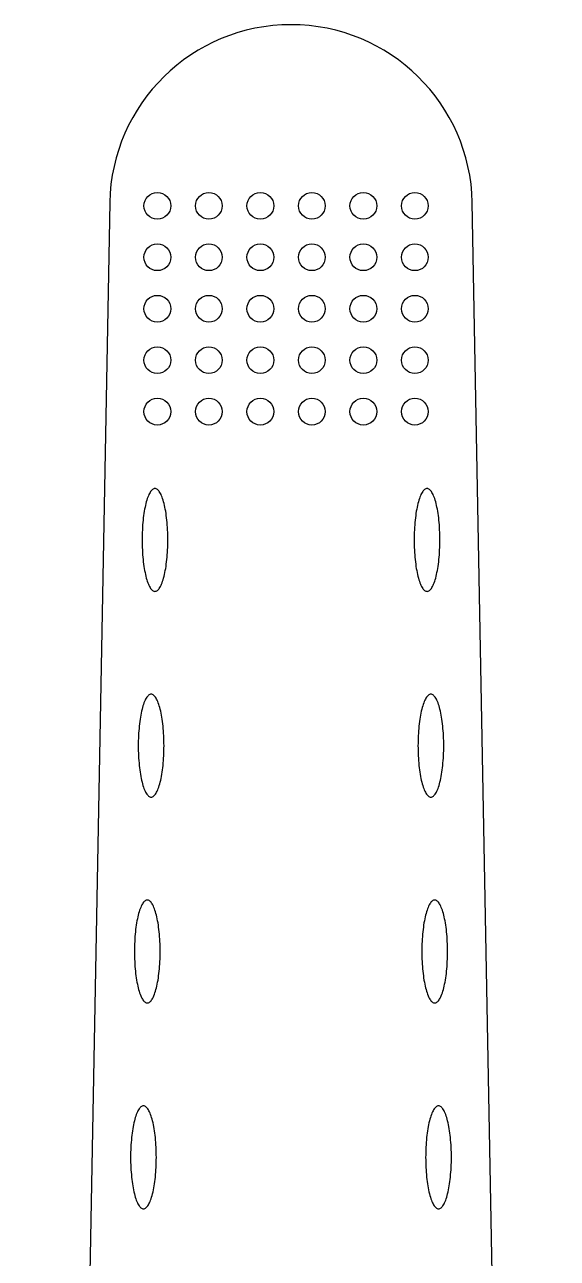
# Model space of a CAD drawing. Extents: x -1.3 to 1.3, y -32.7 to -9.2.
# Drawn here: x -1.29 to 1.29, y -15.22 to -9.23 of the extents above; entities that cross this region are included whole.
import ezdxf

# ---------------------------------------------------------------- set-up
doc = ezdxf.new("R2010")
doc.units = 0
doc.layers.get('0').update_dxf_attribs({"linetype": 'CONTINUOUS'})

msp = doc.modelspace()

# ---------------------------------------------------------------- linework, layer by layer
msp.add_lwpolyline([(-1.25933, -30.473815, 0.4196763), (-1.009374, -30.728468), (-0.998419, -30.728468, 0.00880024), (-1.292748, -32.728468), (1.292748, -32.728468, 0.00880024), (0.998419, -30.728468), (1.009374, -30.728468, 0.4196763), (1.25933, -30.473815), (0.879884, -10.092124, 0.98155626), (-0.879884, -10.092124)], format="xyb", close=True)
for points in [[(-0.660362, -11.9816, 0), (-0.657296, -11.9813, 0), (-0.654236, -11.9804, 0), (-0.651192, -11.9789, 0), (-0.648169, -11.9768, 0), (-0.645176, -11.9741, 0), (-0.64222, -11.9708, 0), (-0.639307, -11.967, 0), (-0.636445, -11.9626, 0), (-0.63364, -11.9576, 0), (-0.6309, -11.9521, 0), (-0.628231, -11.946, 0), (-0.625639, -11.9395, 0), (-0.623131, -11.9324, 0), (-0.620713, -11.9248, 0), (-0.61839, -11.9168, 0), (-0.616168, -11.9084, 0), (-0.614053, -11.8995, 0), (-0.612049, -11.8902, 0), (-0.610162, -11.8805, 0), (-0.608396, -11.8705, 0), (-0.606754, -11.8601, 0), (-0.605242, -11.8494, 0), (-0.603863, -11.8385, 0), (-0.60262, -11.8273, 0), (-0.601516, -11.8158, 0), (-0.600554, -11.8042, 0), (-0.599736, -11.7923, 0), (-0.599063, -11.7804, 0), (-0.598539, -11.7683, 0), (-0.598163, -11.7561, 0), (-0.597938, -11.7439, 0), (-0.597862, -11.7316, 0), (-0.597938, -11.7193, 0), (-0.598163, -11.7071, 0), (-0.598539, -11.6949, 0), (-0.599063, -11.6828, 0), (-0.599736, -11.6708, 0), (-0.600554, -11.659, 0), (-0.601516, -11.6474, 0), (-0.60262, -11.6359, 0), (-0.603863, -11.6247, 0), (-0.605242, -11.6137, 0), (-0.606754, -11.6031, 0), (-0.608396, -11.5927, 0), (-0.610162, -11.5827, 0), (-0.612049, -11.573, 0), (-0.614053, -11.5637, 0), (-0.616168, -11.5548, 0), (-0.61839, -11.5463, 0), (-0.620713, -11.5383, 0), (-0.623131, -11.5308, 0), (-0.625639, -11.5237, 0), (-0.628231, -11.5172, 0), (-0.6309, -11.5111, 0), (-0.63364, -11.5056, 0), (-0.636445, -11.5006, 0), (-0.639307, -11.4962, 0), (-0.64222, -11.4924, 0), (-0.645176, -11.4891, 0), (-0.648169, -11.4864, 0), (-0.651192, -11.4843, 0), (-0.654236, -11.4828, 0), (-0.657296, -11.4819, 0), (-0.660362, -11.4816, 0), (-0.663429, -11.4819, 0), (-0.666489, -11.4828, 0), (-0.669533, -11.4843, 0), (-0.672556, -11.4864, 0), (-0.675549, -11.4891, 0), (-0.678505, -11.4924, 0), (-0.681418, -11.4962, 0), (-0.68428, -11.5006, 0), (-0.687085, -11.5056, 0), (-0.689825, -11.5111, 0), (-0.692494, -11.5172, 0), (-0.695086, -11.5237, 0), (-0.697594, -11.5308, 0), (-0.700012, -11.5383, 0), (-0.702335, -11.5463, 0), (-0.704557, -11.5548, 0), (-0.706672, -11.5637, 0), (-0.708676, -11.573, 0), (-0.710563, -11.5827, 0), (-0.712329, -11.5927, 0), (-0.71397, -11.6031, 0), (-0.715483, -11.6137, 0), (-0.716862, -11.6247, 0), (-0.718105, -11.6359, 0), (-0.719209, -11.6474, 0), (-0.720171, -11.659, 0), (-0.720989, -11.6708, 0), (-0.721662, -11.6828, 0), (-0.722186, -11.6949, 0), (-0.722562, -11.7071, 0), (-0.722787, -11.7193, 0), (-0.722862, -11.7316, 0), (-0.722787, -11.7439, 0), (-0.722562, -11.7561, 0), (-0.722186, -11.7683, 0), (-0.721662, -11.7804, 0), (-0.720989, -11.7923, 0), (-0.720171, -11.8042, 0), (-0.719209, -11.8158, 0), (-0.718105, -11.8273, 0), (-0.716862, -11.8385, 0), (-0.715483, -11.8494, 0), (-0.71397, -11.8601, 0), (-0.712329, -11.8705, 0), (-0.710563, -11.8805, 0), (-0.708676, -11.8902, 0), (-0.706672, -11.8995, 0), (-0.704557, -11.9084, 0), (-0.702335, -11.9168, 0), (-0.700012, -11.9248, 0), (-0.697594, -11.9324, 0), (-0.695086, -11.9395, 0), (-0.692494, -11.946, 0), (-0.689825, -11.9521, 0), (-0.687085, -11.9576, 0), (-0.68428, -11.9626, 0), (-0.681418, -11.967, 0), (-0.678505, -11.9708, 0), (-0.675549, -11.9741, 0), (-0.672556, -11.9768, 0), (-0.669533, -11.9789, 0), (-0.666489, -11.9804, 0), (-0.663429, -11.9813, 0), (-0.660362, -11.9816, 0)], [(0.660362, -11.9816, 0), (0.663429, -11.9813, 0), (0.666489, -11.9804, 0), (0.669533, -11.9789, 0), (0.672556, -11.9768, 0), (0.675549, -11.9741, 0), (0.678505, -11.9708, 0), (0.681418, -11.967, 0), (0.68428, -11.9626, 0), (0.687085, -11.9576, 0), (0.689825, -11.9521, 0), (0.692494, -11.946, 0), (0.695086, -11.9395, 0), (0.697594, -11.9324, 0), (0.700012, -11.9248, 0), (0.702335, -11.9168, 0), (0.704557, -11.9084, 0), (0.706672, -11.8995, 0), (0.708676, -11.8902, 0), (0.710563, -11.8805, 0), (0.712329, -11.8705, 0), (0.71397, -11.8601, 0), (0.715483, -11.8494, 0), (0.716862, -11.8385, 0), (0.718105, -11.8273, 0), (0.719209, -11.8158, 0), (0.720171, -11.8042, 0), (0.720989, -11.7923, 0), (0.721662, -11.7804, 0), (0.722186, -11.7683, 0), (0.722562, -11.7561, 0), (0.722787, -11.7439, 0), (0.722862, -11.7316, 0), (0.722787, -11.7193, 0), (0.722562, -11.7071, 0), (0.722186, -11.6949, 0), (0.721662, -11.6828, 0), (0.720989, -11.6708, 0), (0.720171, -11.659, 0), (0.719209, -11.6474, 0), (0.718105, -11.6359, 0), (0.716862, -11.6247, 0), (0.715483, -11.6137, 0), (0.71397, -11.6031, 0), (0.712329, -11.5927, 0), (0.710563, -11.5827, 0), (0.708676, -11.573, 0), (0.706672, -11.5637, 0), (0.704557, -11.5548, 0), (0.702335, -11.5463, 0), (0.700012, -11.5383, 0), (0.697594, -11.5308, 0), (0.695086, -11.5237, 0), (0.692494, -11.5172, 0), (0.689825, -11.5111, 0), (0.687085, -11.5056, 0), (0.68428, -11.5006, 0), (0.681418, -11.4962, 0), (0.678505, -11.4924, 0), (0.675549, -11.4891, 0), (0.672556, -11.4864, 0), (0.669533, -11.4843, 0), (0.666489, -11.4828, 0), (0.663429, -11.4819, 0), (0.660362, -11.4816, 0), (0.657296, -11.4819, 0), (0.654236, -11.4828, 0), (0.651192, -11.4843, 0), (0.648169, -11.4864, 0), (0.645176, -11.4891, 0), (0.64222, -11.4924, 0), (0.639307, -11.4962, 0), (0.636445, -11.5006, 0), (0.63364, -11.5056, 0), (0.6309, -11.5111, 0), (0.628231, -11.5172, 0), (0.625639, -11.5237, 0), (0.623131, -11.5308, 0), (0.620713, -11.5383, 0), (0.61839, -11.5463, 0), (0.616168, -11.5548, 0), (0.614053, -11.5637, 0), (0.612049, -11.573, 0), (0.610162, -11.5827, 0), (0.608396, -11.5927, 0), (0.606754, -11.6031, 0), (0.605242, -11.6137, 0), (0.603863, -11.6247, 0), (0.60262, -11.6359, 0), (0.601516, -11.6474, 0), (0.600554, -11.659, 0), (0.599736, -11.6708, 0), (0.599063, -11.6828, 0), (0.598539, -11.6949, 0), (0.598163, -11.7071, 0), (0.597938, -11.7193, 0), (0.597862, -11.7316, 0), (0.597938, -11.7439, 0), (0.598163, -11.7561, 0), (0.598539, -11.7683, 0), (0.599063, -11.7804, 0), (0.599736, -11.7923, 0), (0.600554, -11.8042, 0), (0.601516, -11.8158, 0), (0.60262, -11.8273, 0), (0.603863, -11.8385, 0), (0.605242, -11.8494, 0), (0.606754, -11.8601, 0), (0.608396, -11.8705, 0), (0.610162, -11.8805, 0), (0.612049, -11.8902, 0), (0.614053, -11.8995, 0), (0.616168, -11.9084, 0), (0.61839, -11.9168, 0), (0.620713, -11.9248, 0), (0.623131, -11.9324, 0), (0.625639, -11.9395, 0), (0.628231, -11.946, 0), (0.6309, -11.9521, 0), (0.63364, -11.9576, 0), (0.636445, -11.9626, 0), (0.639307, -11.967, 0), (0.64222, -11.9708, 0), (0.645176, -11.9741, 0), (0.648169, -11.9768, 0), (0.651192, -11.9789, 0), (0.654236, -11.9804, 0), (0.657296, -11.9813, 0), (0.660362, -11.9816, 0)], [(-0.678976, -12.9814, 0), (-0.67591, -12.9811, 0), (-0.67285, -12.9802, 0), (-0.669806, -12.9787, 0), (-0.666783, -12.9766, 0), (-0.66379, -12.9739, 0), (-0.660833, -12.9706, 0), (-0.657921, -12.9668, 0), (-0.655059, -12.9624, 0), (-0.652254, -12.9574, 0), (-0.649514, -12.9519, 0), (-0.646845, -12.9458, 0), (-0.644253, -12.9393, 0), (-0.641745, -12.9322, 0), (-0.639327, -12.9247, 0), (-0.637004, -12.9167, 0), (-0.634782, -12.9082, 0), (-0.632667, -12.8993, 0), (-0.630663, -12.89, 0), (-0.628776, -12.8803, 0), (-0.627009, -12.8703, 0), (-0.625368, -12.8599, 0), (-0.623856, -12.8493, 0), (-0.622477, -12.8383, 0), (-0.621234, -12.8271, 0), (-0.62013, -12.8156, 0), (-0.619167, -12.804, 0), (-0.618349, -12.7922, 0), (-0.617677, -12.7802, 0), (-0.617153, -12.7681, 0), (-0.616777, -12.7559, 0), (-0.616552, -12.7437, 0), (-0.616476, -12.7314, 0), (-0.616552, -12.7191, 0), (-0.616777, -12.7069, 0), (-0.617153, -12.6947, 0), (-0.617677, -12.6826, 0), (-0.618349, -12.6707, 0), (-0.619167, -12.6588, 0), (-0.62013, -12.6472, 0), (-0.621234, -12.6357, 0), (-0.622477, -12.6245, 0), (-0.623856, -12.6136, 0), (-0.625368, -12.6029, 0), (-0.627009, -12.5925, 0), (-0.628776, -12.5825, 0), (-0.630663, -12.5728, 0), (-0.632667, -12.5635, 0), (-0.634782, -12.5546, 0), (-0.637004, -12.5462, 0), (-0.639327, -12.5382, 0), (-0.641745, -12.5306, 0), (-0.644253, -12.5235, 0), (-0.646845, -12.517, 0), (-0.649514, -12.5109, 0), (-0.652254, -12.5054, 0), (-0.655059, -12.5004, 0), (-0.657921, -12.496, 0), (-0.660833, -12.4922, 0), (-0.66379, -12.4889, 0), (-0.666783, -12.4862, 0), (-0.669806, -12.4841, 0), (-0.67285, -12.4826, 0), (-0.67591, -12.4817, 0), (-0.678976, -12.4814, 0), (-0.682043, -12.4817, 0), (-0.685102, -12.4826, 0), (-0.688147, -12.4841, 0), (-0.691169, -12.4862, 0), (-0.694163, -12.4889, 0), (-0.697119, -12.4922, 0), (-0.700032, -12.496, 0), (-0.702894, -12.5004, 0), (-0.705698, -12.5054, 0), (-0.708439, -12.5109, 0), (-0.711108, -12.517, 0), (-0.713699, -12.5235, 0), (-0.716207, -12.5306, 0), (-0.718626, -12.5382, 0), (-0.720949, -12.5462, 0), (-0.72317, -12.5546, 0), (-0.725286, -12.5635, 0), (-0.727289, -12.5728, 0), (-0.729177, -12.5825, 0), (-0.730943, -12.5925, 0), (-0.732584, -12.6029, 0), (-0.734096, -12.6136, 0), (-0.735476, -12.6245, 0), (-0.736719, -12.6357, 0), (-0.737823, -12.6472, 0), (-0.738785, -12.6588, 0), (-0.739603, -12.6707, 0), (-0.740275, -12.6826, 0), (-0.7408, -12.6947, 0), (-0.741175, -12.7069, 0), (-0.741401, -12.7191, 0), (-0.741476, -12.7314, 0), (-0.741401, -12.7437, 0), (-0.741175, -12.7559, 0), (-0.7408, -12.7681, 0), (-0.740275, -12.7802, 0), (-0.739603, -12.7922, 0), (-0.738785, -12.804, 0), (-0.737823, -12.8156, 0), (-0.736719, -12.8271, 0), (-0.735476, -12.8383, 0), (-0.734096, -12.8493, 0), (-0.732584, -12.8599, 0), (-0.730943, -12.8703, 0), (-0.729177, -12.8803, 0), (-0.727289, -12.89, 0), (-0.725286, -12.8993, 0), (-0.72317, -12.9082, 0), (-0.720949, -12.9167, 0), (-0.718626, -12.9247, 0), (-0.716207, -12.9322, 0), (-0.713699, -12.9393, 0), (-0.711108, -12.9458, 0), (-0.708439, -12.9519, 0), (-0.705698, -12.9574, 0), (-0.702894, -12.9624, 0), (-0.700032, -12.9668, 0), (-0.697119, -12.9706, 0), (-0.694163, -12.9739, 0), (-0.691169, -12.9766, 0), (-0.688147, -12.9787, 0), (-0.685102, -12.9802, 0), (-0.682043, -12.9811, 0), (-0.678976, -12.9814, 0)], [(0.678976, -12.9814, 0), (0.682043, -12.9811, 0), (0.685102, -12.9802, 0), (0.688147, -12.9787, 0), (0.691169, -12.9766, 0), (0.694163, -12.9739, 0), (0.697119, -12.9706, 0), (0.700032, -12.9668, 0), (0.702894, -12.9624, 0), (0.705698, -12.9574, 0), (0.708439, -12.9519, 0), (0.711108, -12.9458, 0), (0.713699, -12.9393, 0), (0.716207, -12.9322, 0), (0.718626, -12.9247, 0), (0.720949, -12.9167, 0), (0.72317, -12.9082, 0), (0.725286, -12.8993, 0), (0.727289, -12.89, 0), (0.729177, -12.8803, 0), (0.730943, -12.8703, 0), (0.732584, -12.8599, 0), (0.734096, -12.8493, 0), (0.735476, -12.8383, 0), (0.736719, -12.8271, 0), (0.737823, -12.8156, 0), (0.738785, -12.804, 0), (0.739603, -12.7922, 0), (0.740275, -12.7802, 0), (0.7408, -12.7681, 0), (0.741175, -12.7559, 0), (0.741401, -12.7437, 0), (0.741476, -12.7314, 0), (0.741401, -12.7191, 0), (0.741175, -12.7069, 0), (0.7408, -12.6947, 0), (0.740275, -12.6826, 0), (0.739603, -12.6707, 0), (0.738785, -12.6588, 0), (0.737823, -12.6472, 0), (0.736719, -12.6357, 0), (0.735476, -12.6245, 0), (0.734096, -12.6136, 0), (0.732584, -12.6029, 0), (0.730943, -12.5925, 0), (0.729177, -12.5825, 0), (0.727289, -12.5728, 0), (0.725286, -12.5635, 0), (0.72317, -12.5546, 0), (0.720949, -12.5462, 0), (0.718626, -12.5382, 0), (0.716207, -12.5306, 0), (0.713699, -12.5235, 0), (0.711108, -12.517, 0), (0.708439, -12.5109, 0), (0.705698, -12.5054, 0), (0.702894, -12.5004, 0), (0.700032, -12.496, 0), (0.697119, -12.4922, 0), (0.694163, -12.4889, 0), (0.691169, -12.4862, 0), (0.688147, -12.4841, 0), (0.685102, -12.4826, 0), (0.682043, -12.4817, 0), (0.678976, -12.4814, 0), (0.67591, -12.4817, 0), (0.67285, -12.4826, 0), (0.669806, -12.4841, 0), (0.666783, -12.4862, 0), (0.66379, -12.4889, 0), (0.660833, -12.4922, 0), (0.657921, -12.496, 0), (0.655059, -12.5004, 0), (0.652254, -12.5054, 0), (0.649514, -12.5109, 0), (0.646845, -12.517, 0), (0.644253, -12.5235, 0), (0.641745, -12.5306, 0), (0.639327, -12.5382, 0), (0.637004, -12.5462, 0), (0.634782, -12.5546, 0), (0.632667, -12.5635, 0), (0.630663, -12.5728, 0), (0.628776, -12.5825, 0), (0.627009, -12.5925, 0), (0.625368, -12.6029, 0), (0.623856, -12.6136, 0), (0.622477, -12.6245, 0), (0.621234, -12.6357, 0), (0.62013, -12.6472, 0), (0.619167, -12.6588, 0), (0.618349, -12.6707, 0), (0.617677, -12.6826, 0), (0.617153, -12.6947, 0), (0.616777, -12.7069, 0), (0.616552, -12.7191, 0), (0.616476, -12.7314, 0), (0.616552, -12.7437, 0), (0.616777, -12.7559, 0), (0.617153, -12.7681, 0), (0.617677, -12.7802, 0), (0.618349, -12.7922, 0), (0.619167, -12.804, 0), (0.62013, -12.8156, 0), (0.621234, -12.8271, 0), (0.622477, -12.8383, 0), (0.623856, -12.8493, 0), (0.625368, -12.8599, 0), (0.627009, -12.8703, 0), (0.628776, -12.8803, 0), (0.630663, -12.89, 0), (0.632667, -12.8993, 0), (0.634782, -12.9082, 0), (0.637004, -12.9167, 0), (0.639327, -12.9247, 0), (0.641745, -12.9322, 0), (0.644253, -12.9393, 0), (0.646845, -12.9458, 0), (0.649514, -12.9519, 0), (0.652254, -12.9574, 0), (0.655059, -12.9624, 0), (0.657921, -12.9668, 0), (0.660833, -12.9706, 0), (0.66379, -12.9739, 0), (0.666783, -12.9766, 0), (0.669806, -12.9787, 0), (0.67285, -12.9802, 0), (0.67591, -12.9811, 0), (0.678976, -12.9814, 0)], [(-0.69759, -13.9812, 0), (-0.694523, -13.9809, 0), (-0.691464, -13.98, 0), (-0.688419, -13.9785, 0), (-0.685397, -13.9764, 0), (-0.682404, -13.9737, 0), (-0.679447, -13.9705, 0), (-0.676534, -13.9666, 0), (-0.673672, -13.9622, 0), (-0.670868, -13.9572, 0), (-0.668128, -13.9517, 0), (-0.665459, -13.9457, 0), (-0.662867, -13.9391, 0), (-0.660359, -13.932, 0), (-0.65794, -13.9245, 0), (-0.655618, -13.9165, 0), (-0.653396, -13.908, 0), (-0.651281, -13.8991, 0), (-0.649277, -13.8898, 0), (-0.64739, -13.8802, 0), (-0.645623, -13.8701, 0), (-0.643982, -13.8598, 0), (-0.64247, -13.8491, 0), (-0.641091, -13.8381, 0), (-0.639848, -13.8269, 0), (-0.638744, -13.8155, 0), (-0.637781, -13.8038, 0), (-0.636963, -13.792, 0), (-0.636291, -13.78, 0), (-0.635767, -13.7679, 0), (-0.635391, -13.7557, 0), (-0.635165, -13.7435, 0), (-0.63509, -13.7312, 0), (-0.635165, -13.719, 0), (-0.635391, -13.7067, 0), (-0.635767, -13.6946, 0), (-0.636291, -13.6825, 0), (-0.636963, -13.6705, 0), (-0.637781, -13.6587, 0), (-0.638744, -13.647, 0), (-0.639848, -13.6356, 0), (-0.641091, -13.6244, 0), (-0.64247, -13.6134, 0), (-0.643982, -13.6027, 0), (-0.645623, -13.5923, 0), (-0.64739, -13.5823, 0), (-0.649277, -13.5726, 0), (-0.651281, -13.5634, 0), (-0.653396, -13.5545, 0), (-0.655618, -13.546, 0), (-0.65794, -13.538, 0), (-0.660359, -13.5304, 0), (-0.662867, -13.5234, 0), (-0.665459, -13.5168, 0), (-0.668128, -13.5108, 0), (-0.670868, -13.5052, 0), (-0.673672, -13.5003, 0), (-0.676534, -13.4959, 0), (-0.679447, -13.492, 0), (-0.682404, -13.4887, 0), (-0.685397, -13.486, 0), (-0.688419, -13.4839, 0), (-0.691464, -13.4824, 0), (-0.694523, -13.4815, 0), (-0.69759, -13.4812, 0), (-0.700657, -13.4815, 0), (-0.703716, -13.4824, 0), (-0.706761, -13.4839, 0), (-0.709783, -13.486, 0), (-0.712776, -13.4887, 0), (-0.715733, -13.492, 0), (-0.718646, -13.4959, 0), (-0.721508, -13.5003, 0), (-0.724312, -13.5052, 0), (-0.727052, -13.5108, 0), (-0.729721, -13.5168, 0), (-0.732313, -13.5234, 0), (-0.734821, -13.5304, 0), (-0.73724, -13.538, 0), (-0.739562, -13.546, 0), (-0.741784, -13.5545, 0), (-0.743899, -13.5634, 0), (-0.745903, -13.5726, 0), (-0.747791, -13.5823, 0), (-0.749557, -13.5923, 0), (-0.751198, -13.6027, 0), (-0.75271, -13.6134, 0), (-0.754089, -13.6244, 0), (-0.755333, -13.6356, 0), (-0.756437, -13.647, 0), (-0.757399, -13.6587, 0), (-0.758217, -13.6705, 0), (-0.758889, -13.6825, 0), (-0.759414, -13.6946, 0), (-0.759789, -13.7067, 0), (-0.760015, -13.719, 0), (-0.76009, -13.7312, 0), (-0.760015, -13.7435, 0), (-0.759789, -13.7557, 0), (-0.759414, -13.7679, 0), (-0.758889, -13.78, 0), (-0.758217, -13.792, 0), (-0.757399, -13.8038, 0), (-0.756437, -13.8155, 0), (-0.755333, -13.8269, 0), (-0.754089, -13.8381, 0), (-0.75271, -13.8491, 0), (-0.751198, -13.8598, 0), (-0.749557, -13.8701, 0), (-0.747791, -13.8802, 0), (-0.745903, -13.8898, 0), (-0.743899, -13.8991, 0), (-0.741784, -13.908, 0), (-0.739562, -13.9165, 0), (-0.73724, -13.9245, 0), (-0.734821, -13.932, 0), (-0.732313, -13.9391, 0), (-0.729721, -13.9457, 0), (-0.727052, -13.9517, 0), (-0.724312, -13.9572, 0), (-0.721508, -13.9622, 0), (-0.718646, -13.9666, 0), (-0.715733, -13.9705, 0), (-0.712776, -13.9737, 0), (-0.709783, -13.9764, 0), (-0.706761, -13.9785, 0), (-0.703716, -13.98, 0), (-0.700657, -13.9809, 0), (-0.69759, -13.9812, 0)], [(0.69759, -13.9812, 0), (0.700657, -13.9809, 0), (0.703716, -13.98, 0), (0.706761, -13.9785, 0), (0.709783, -13.9764, 0), (0.712776, -13.9737, 0), (0.715733, -13.9705, 0), (0.718646, -13.9666, 0), (0.721508, -13.9622, 0), (0.724312, -13.9572, 0), (0.727052, -13.9517, 0), (0.729721, -13.9457, 0), (0.732313, -13.9391, 0), (0.734821, -13.932, 0), (0.73724, -13.9245, 0), (0.739562, -13.9165, 0), (0.741784, -13.908, 0), (0.743899, -13.8991, 0), (0.745903, -13.8898, 0), (0.747791, -13.8802, 0), (0.749557, -13.8701, 0), (0.751198, -13.8598, 0), (0.75271, -13.8491, 0), (0.754089, -13.8381, 0), (0.755333, -13.8269, 0), (0.756437, -13.8155, 0), (0.757399, -13.8038, 0), (0.758217, -13.792, 0), (0.758889, -13.78, 0), (0.759414, -13.7679, 0), (0.759789, -13.7557, 0), (0.760015, -13.7435, 0), (0.76009, -13.7312, 0), (0.760015, -13.719, 0), (0.759789, -13.7067, 0), (0.759414, -13.6946, 0), (0.758889, -13.6825, 0), (0.758217, -13.6705, 0), (0.757399, -13.6587, 0), (0.756437, -13.647, 0), (0.755333, -13.6356, 0), (0.754089, -13.6244, 0), (0.75271, -13.6134, 0), (0.751198, -13.6027, 0), (0.749557, -13.5923, 0), (0.747791, -13.5823, 0), (0.745903, -13.5726, 0), (0.743899, -13.5634, 0), (0.741784, -13.5545, 0), (0.739562, -13.546, 0), (0.73724, -13.538, 0), (0.734821, -13.5304, 0), (0.732313, -13.5234, 0), (0.729721, -13.5168, 0), (0.727052, -13.5108, 0), (0.724312, -13.5052, 0), (0.721508, -13.5003, 0), (0.718646, -13.4959, 0), (0.715733, -13.492, 0), (0.712776, -13.4887, 0), (0.709783, -13.486, 0), (0.706761, -13.4839, 0), (0.703716, -13.4824, 0), (0.700657, -13.4815, 0), (0.69759, -13.4812, 0), (0.694523, -13.4815, 0), (0.691464, -13.4824, 0), (0.688419, -13.4839, 0), (0.685397, -13.486, 0), (0.682404, -13.4887, 0), (0.679447, -13.492, 0), (0.676534, -13.4959, 0), (0.673672, -13.5003, 0), (0.670868, -13.5052, 0), (0.668128, -13.5108, 0), (0.665459, -13.5168, 0), (0.662867, -13.5234, 0), (0.660359, -13.5304, 0), (0.65794, -13.538, 0), (0.655618, -13.546, 0), (0.653396, -13.5545, 0), (0.651281, -13.5634, 0), (0.649277, -13.5726, 0), (0.64739, -13.5823, 0), (0.645623, -13.5923, 0), (0.643982, -13.6027, 0), (0.64247, -13.6134, 0), (0.641091, -13.6244, 0), (0.639848, -13.6356, 0), (0.638744, -13.647, 0), (0.637781, -13.6587, 0), (0.636963, -13.6705, 0), (0.636291, -13.6825, 0), (0.635767, -13.6946, 0), (0.635391, -13.7067, 0), (0.635165, -13.719, 0), (0.63509, -13.7312, 0), (0.635165, -13.7435, 0), (0.635391, -13.7557, 0), (0.635767, -13.7679, 0), (0.636291, -13.78, 0), (0.636963, -13.792, 0), (0.637781, -13.8038, 0), (0.638744, -13.8155, 0), (0.639848, -13.8269, 0), (0.641091, -13.8381, 0), (0.64247, -13.8491, 0), (0.643982, -13.8598, 0), (0.645623, -13.8701, 0), (0.64739, -13.8802, 0), (0.649277, -13.8898, 0), (0.651281, -13.8991, 0), (0.653396, -13.908, 0), (0.655618, -13.9165, 0), (0.65794, -13.9245, 0), (0.660359, -13.932, 0), (0.662867, -13.9391, 0), (0.665459, -13.9457, 0), (0.668128, -13.9517, 0), (0.670868, -13.9572, 0), (0.673672, -13.9622, 0), (0.676534, -13.9666, 0), (0.679447, -13.9705, 0), (0.682404, -13.9737, 0), (0.685397, -13.9764, 0), (0.688419, -13.9785, 0), (0.691464, -13.98, 0), (0.694523, -13.9809, 0), (0.69759, -13.9812, 0)], [(-0.716204, -14.9811, 0), (-0.713137, -14.9808, 0), (-0.710078, -14.9799, 0), (-0.707033, -14.9784, 0), (-0.704011, -14.9763, 0), (-0.701018, -14.9736, 0), (-0.698061, -14.9703, 0), (-0.695148, -14.9665, 0), (-0.692286, -14.962, 0), (-0.689482, -14.9571, 0), (-0.686742, -14.9515, 0), (-0.684072, -14.9455, 0), (-0.681481, -14.9389, 0), (-0.678973, -14.9319, 0), (-0.676554, -14.9243, 0), (-0.674231, -14.9163, 0), (-0.67201, -14.9078, 0), (-0.669894, -14.899, 0), (-0.667891, -14.8897, 0), (-0.666003, -14.88, 0), (-0.664237, -14.87, 0), (-0.662596, -14.8596, 0), (-0.661084, -14.8489, 0), (-0.659705, -14.838, 0), (-0.658461, -14.8267, 0), (-0.657357, -14.8153, 0), (-0.656395, -14.8036, 0), (-0.655577, -14.7918, 0), (-0.654905, -14.7798, 0), (-0.65438, -14.7677, 0), (-0.654005, -14.7556, 0), (-0.653779, -14.7433, 0), (-0.653704, -14.7311, 0), (-0.653779, -14.7188, 0), (-0.654005, -14.7066, 0), (-0.65438, -14.6944, 0), (-0.654905, -14.6823, 0), (-0.655577, -14.6703, 0), (-0.656395, -14.6585, 0), (-0.657357, -14.6468, 0), (-0.658461, -14.6354, 0), (-0.659705, -14.6242, 0), (-0.661084, -14.6132, 0), (-0.662596, -14.6025, 0), (-0.664237, -14.5922, 0), (-0.666003, -14.5821, 0), (-0.667891, -14.5725, 0), (-0.669894, -14.5632, 0), (-0.67201, -14.5543, 0), (-0.674231, -14.5458, 0), (-0.676554, -14.5378, 0), (-0.678973, -14.5303, 0), (-0.681481, -14.5232, 0), (-0.684072, -14.5166, 0), (-0.686742, -14.5106, 0), (-0.689482, -14.5051, 0), (-0.692286, -14.5001, 0), (-0.695148, -14.4957, 0), (-0.698061, -14.4918, 0), (-0.701018, -14.4886, 0), (-0.704011, -14.4859, 0), (-0.707033, -14.4838, 0), (-0.710078, -14.4823, 0), (-0.713137, -14.4814, 0), (-0.716204, -14.4811, 0), (-0.719271, -14.4814, 0), (-0.72233, -14.4823, 0), (-0.725375, -14.4838, 0), (-0.728397, -14.4859, 0), (-0.73139, -14.4886, 0), (-0.734347, -14.4918, 0), (-0.737259, -14.4957, 0), (-0.740122, -14.5001, 0), (-0.742926, -14.5051, 0), (-0.745666, -14.5106, 0), (-0.748335, -14.5166, 0), (-0.750927, -14.5232, 0), (-0.753435, -14.5303, 0), (-0.755853, -14.5378, 0), (-0.758176, -14.5458, 0), (-0.760398, -14.5543, 0), (-0.762513, -14.5632, 0), (-0.764517, -14.5725, 0), (-0.766404, -14.5821, 0), (-0.768171, -14.5922, 0), (-0.769812, -14.6025, 0), (-0.771324, -14.6132, 0), (-0.772703, -14.6242, 0), (-0.773946, -14.6354, 0), (-0.77505, -14.6468, 0), (-0.776013, -14.6585, 0), (-0.776831, -14.6703, 0), (-0.777503, -14.6823, 0), (-0.778027, -14.6944, 0), (-0.778403, -14.7066, 0), (-0.778629, -14.7188, 0), (-0.778704, -14.7311, 0), (-0.778629, -14.7433, 0), (-0.778403, -14.7556, 0), (-0.778027, -14.7677, 0), (-0.777503, -14.7798, 0), (-0.776831, -14.7918, 0), (-0.776013, -14.8036, 0), (-0.77505, -14.8153, 0), (-0.773946, -14.8267, 0), (-0.772703, -14.838, 0), (-0.771324, -14.8489, 0), (-0.769812, -14.8596, 0), (-0.768171, -14.87, 0), (-0.766404, -14.88, 0), (-0.764517, -14.8897, 0), (-0.762513, -14.899, 0), (-0.760398, -14.9078, 0), (-0.758176, -14.9163, 0), (-0.755853, -14.9243, 0), (-0.753435, -14.9319, 0), (-0.750927, -14.9389, 0), (-0.748335, -14.9455, 0), (-0.745666, -14.9515, 0), (-0.742926, -14.9571, 0), (-0.740122, -14.962, 0), (-0.737259, -14.9665, 0), (-0.734347, -14.9703, 0), (-0.73139, -14.9736, 0), (-0.728397, -14.9763, 0), (-0.725375, -14.9784, 0), (-0.72233, -14.9799, 0), (-0.719271, -14.9808, 0), (-0.716204, -14.9811, 0)], [(0.716204, -14.9811, 0), (0.719271, -14.9808, 0), (0.72233, -14.9799, 0), (0.725375, -14.9784, 0), (0.728397, -14.9763, 0), (0.73139, -14.9736, 0), (0.734347, -14.9703, 0), (0.737259, -14.9665, 0), (0.740122, -14.962, 0), (0.742926, -14.9571, 0), (0.745666, -14.9515, 0), (0.748335, -14.9455, 0), (0.750927, -14.9389, 0), (0.753435, -14.9319, 0), (0.755853, -14.9243, 0), (0.758176, -14.9163, 0), (0.760398, -14.9078, 0), (0.762513, -14.899, 0), (0.764517, -14.8897, 0), (0.766404, -14.88, 0), (0.768171, -14.87, 0), (0.769812, -14.8596, 0), (0.771324, -14.8489, 0), (0.772703, -14.838, 0), (0.773946, -14.8267, 0), (0.77505, -14.8153, 0), (0.776013, -14.8036, 0), (0.776831, -14.7918, 0), (0.777503, -14.7798, 0), (0.778027, -14.7677, 0), (0.778403, -14.7556, 0), (0.778629, -14.7433, 0), (0.778704, -14.7311, 0), (0.778629, -14.7188, 0), (0.778403, -14.7066, 0), (0.778027, -14.6944, 0), (0.777503, -14.6823, 0), (0.776831, -14.6703, 0), (0.776013, -14.6585, 0), (0.77505, -14.6468, 0), (0.773946, -14.6354, 0), (0.772703, -14.6242, 0), (0.771324, -14.6132, 0), (0.769812, -14.6025, 0), (0.768171, -14.5922, 0), (0.766404, -14.5821, 0), (0.764517, -14.5725, 0), (0.762513, -14.5632, 0), (0.760398, -14.5543, 0), (0.758176, -14.5458, 0), (0.755853, -14.5378, 0), (0.753435, -14.5303, 0), (0.750927, -14.5232, 0), (0.748335, -14.5166, 0), (0.745666, -14.5106, 0), (0.742926, -14.5051, 0), (0.740122, -14.5001, 0), (0.737259, -14.4957, 0), (0.734347, -14.4918, 0), (0.73139, -14.4886, 0), (0.728397, -14.4859, 0), (0.725375, -14.4838, 0), (0.72233, -14.4823, 0), (0.719271, -14.4814, 0), (0.716204, -14.4811, 0), (0.713137, -14.4814, 0), (0.710078, -14.4823, 0), (0.707033, -14.4838, 0), (0.704011, -14.4859, 0), (0.701018, -14.4886, 0), (0.698061, -14.4918, 0), (0.695148, -14.4957, 0), (0.692286, -14.5001, 0), (0.689482, -14.5051, 0), (0.686742, -14.5106, 0), (0.684072, -14.5166, 0), (0.681481, -14.5232, 0), (0.678973, -14.5303, 0), (0.676554, -14.5378, 0), (0.674231, -14.5458, 0), (0.67201, -14.5543, 0), (0.669894, -14.5632, 0), (0.667891, -14.5725, 0), (0.666003, -14.5821, 0), (0.664237, -14.5922, 0), (0.662596, -14.6025, 0), (0.661084, -14.6132, 0), (0.659705, -14.6242, 0), (0.658461, -14.6354, 0), (0.657357, -14.6468, 0), (0.656395, -14.6585, 0), (0.655577, -14.6703, 0), (0.654905, -14.6823, 0), (0.65438, -14.6944, 0), (0.654005, -14.7066, 0), (0.653779, -14.7188, 0), (0.653704, -14.7311, 0), (0.653779, -14.7433, 0), (0.654005, -14.7556, 0), (0.65438, -14.7677, 0), (0.654905, -14.7798, 0), (0.655577, -14.7918, 0), (0.656395, -14.8036, 0), (0.657357, -14.8153, 0), (0.658461, -14.8267, 0), (0.659705, -14.838, 0), (0.661084, -14.8489, 0), (0.662596, -14.8596, 0), (0.664237, -14.87, 0), (0.666003, -14.88, 0), (0.667891, -14.8897, 0), (0.669894, -14.899, 0), (0.67201, -14.9078, 0), (0.674231, -14.9163, 0), (0.676554, -14.9243, 0), (0.678973, -14.9319, 0), (0.681481, -14.9389, 0), (0.684072, -14.9455, 0), (0.686742, -14.9515, 0), (0.689482, -14.9571, 0), (0.692286, -14.962, 0), (0.695148, -14.9665, 0), (0.698061, -14.9703, 0), (0.701018, -14.9736, 0), (0.704011, -14.9763, 0), (0.707033, -14.9784, 0), (0.710078, -14.9799, 0), (0.713137, -14.9808, 0), (0.716204, -14.9811, 0)]]:
    msp.add_polyline3d(points)
for centre in [(-0.648763, -10.108505), (-0.398763, -10.108505), (-0.148763, -10.108505), (0.101237, -10.108505), (0.351237, -10.108505), (0.601237, -10.108505), (-0.648763, -10.358505), (-0.398763, -10.358505), (-0.148763, -10.358505), (0.101237, -10.358505), (0.351237, -10.358505), (0.601237, -10.358505), (-0.648763, -10.608505), (-0.398763, -10.608505), (-0.148763, -10.608505), (0.101237, -10.608505), (0.351237, -10.608505), (0.601237, -10.608505), (-0.648763, -10.858505), (-0.398763, -10.858505), (-0.148763, -10.858505), (0.101237, -10.858505), (0.351237, -10.858505), (0.601237, -10.858505), (-0.648763, -11.108505), (-0.398763, -11.108505), (-0.148763, -11.108505), (0.101237, -11.108505), (0.351237, -11.108505), (0.601237, -11.108505)]:
    msp.add_circle(centre, 0.065)

doc.saveas('drawing.dxf')
